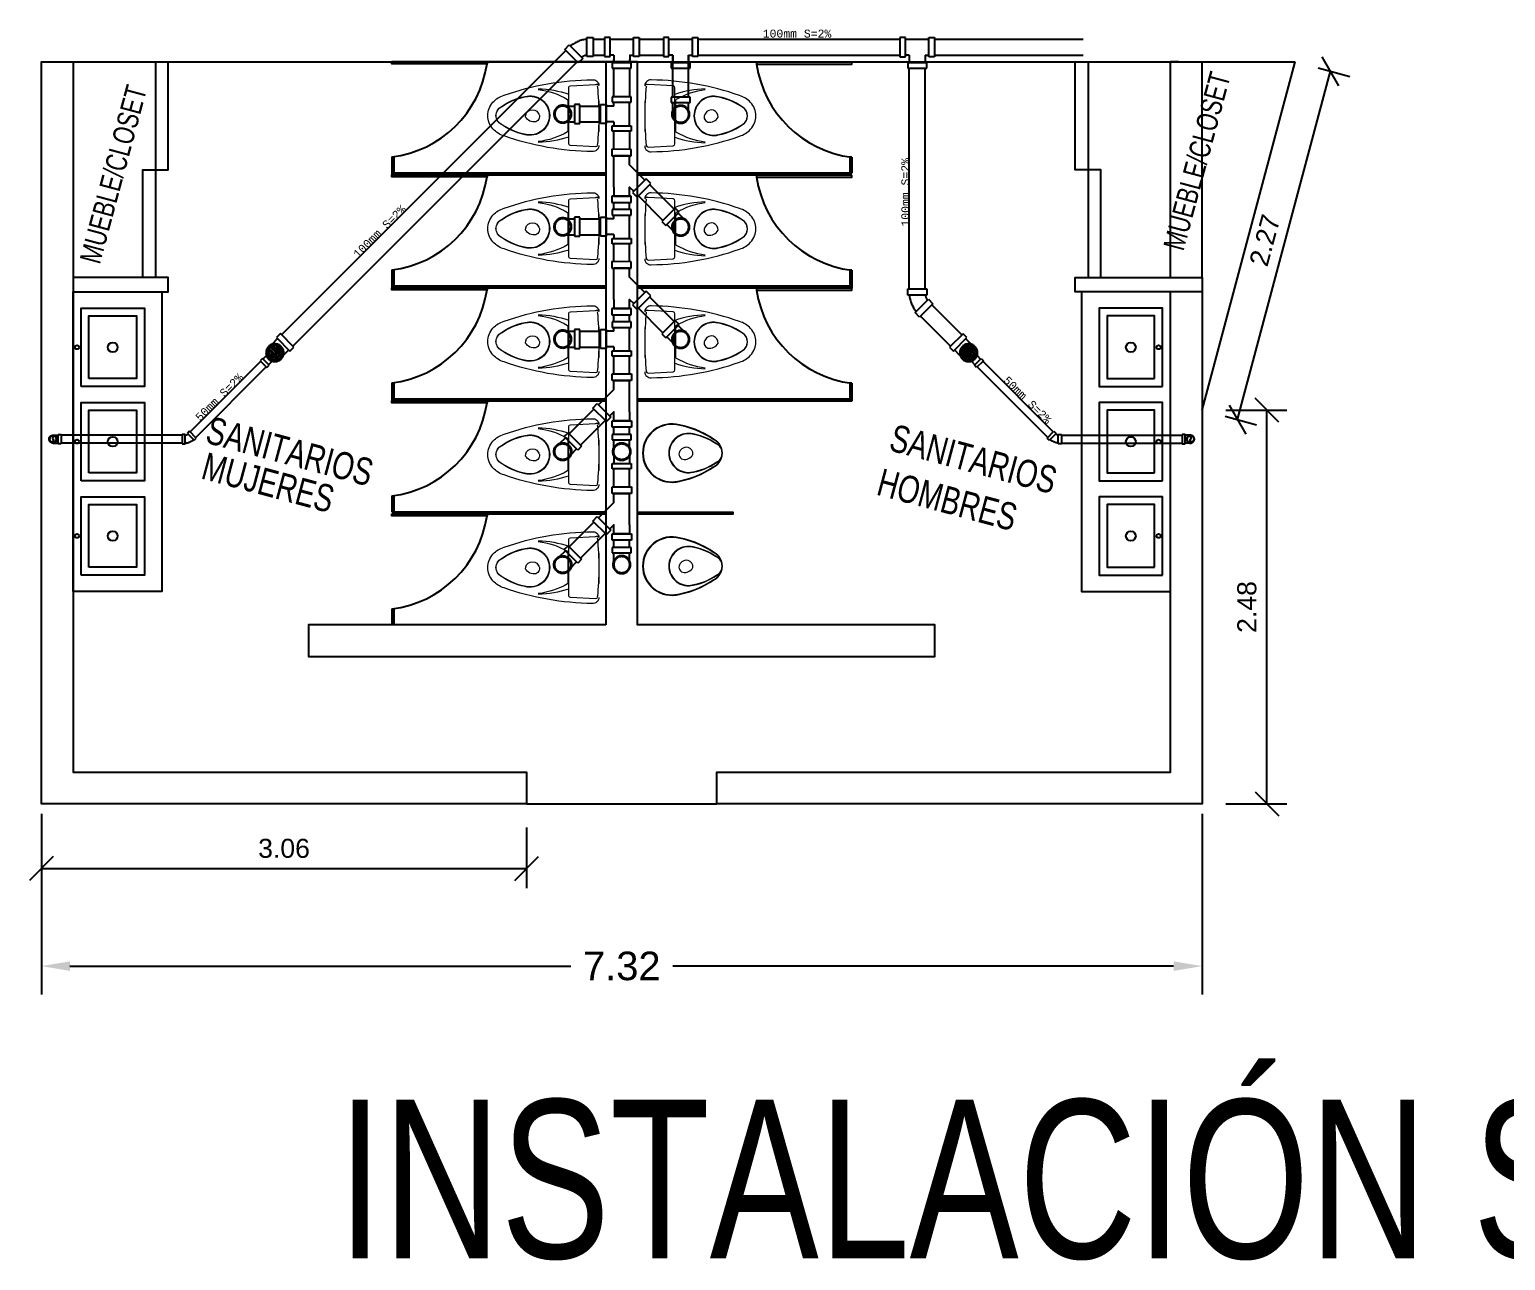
# Model space of a CAD drawing. Header units: millimetres. Extents: x 1309 to 1708, y 884 to 1242.
# Drawn here: x 1539.93 to 1549.24, y 1193.75 to 1201.51 of the extents above; entities that cross this region are included whole.
import ezdxf
from ezdxf.enums import TextEntityAlignment as Align
from ezdxf.lldxf.tags import DXFTag

# ---------------------------------------------------------------- set-up
doc = ezdxf.new("R2010")
doc.units = ezdxf.units.MM
doc.linetypes.add('CENTER', pattern=[2, 1.25, -0.25, 0.25, -0.25])
for name, color, linetype, lineweight in [('COTAS', 202, 'Continuous', 0), ('MOVILIARIO SANITARIO', 142, 'Continuous', 0), ('POZO PLUVIAL', 181, 'Continuous', 30)]:
    doc.layers.add(name, color=color, linetype=linetype, lineweight=lineweight)
for name, color, linetype in [('IH', 170, 'Continuous'), ('LINEA LIMITE DE ZONIFICACION', 2, 'Continuous'), ('PUERTAS', 2, 'Continuous'), ('sanitario', 3, 'Continuous')]:
    doc.layers.add(name, color=color, linetype=linetype)
doc.styles.add('ARRAY BASE$0$STYLE1', font='swissc.ttf', dxfattribs={"width": 0.9})
doc.styles.add('MONOTXT4', font='MONOTXT4.shx')
doc.styles.get("Standard").update_dxf_attribs({"font": 'arial.ttf'})
doc.styles.add('TEXTO GENERAL', font='swissc.ttf', dxfattribs={"width": 0.9, "height": 1})
tags = doc.linetypes.add('ARRAY BASE$0$CACHE', pattern=[0.24, 0.12, -0.12]).pattern_tags.tags
tags[6:7] = [DXFTag(74, 4), DXFTag(75, 0), DXFTag(340, '0'), DXFTag(46, 1.0), DXFTag(50, 0.0), DXFTag(44, 0.0), DXFTag(45, 0.0)]
tags[4:5] = [DXFTag(74, 4), DXFTag(75, 0), DXFTag(340, '0'), DXFTag(46, 1.0), DXFTag(50, 0.0), DXFTag(44, 0.0), DXFTag(45, 0.0)]
doc.dimstyles.new('metros anotativo', dxfattribs={"dimtxt": 0.12, "dimasz": 0.15, "dimexe": 0.125, "dimexo": 0.15, "dimgap": 0.0652, "dimtad": 1, "dimzin": 1, "dimdsep": 46, "dimtxsty": 'Standard', "dimblk": 'OBLIQUE', "dimcen": 0, "dimadec": 0, "dimazin": 0, "dimtfac": 1, "dimtix": 1, "dimtmove": 0, "dimatfit": 3, "dimfxl": 0.3, "dimarcsym": 0})
doc.dimstyles.get("Standard").update_dxf_attribs({"dimtxt": 0.18, "dimasz": 0.18, "dimexe": 0.18, "dimexo": 0.0625, "dimgap": 0.09, "dimtad": 0, "dimtih": 1, "dimtoh": 1, "dimdec": 4, "dimzin": 0, "dimdsep": 46, "dimtxsty": 'Standard', "dimcen": 0.09, "dimadec": 0, "dimazin": 0, "dimtfac": 1, "dimtdec": 4, "dimtofl": 0, "dimtmove": 0, "dimatfit": 3, "dimfxl": 1, "dimtolj": 1, "dimtzin": 0, "dimarcsym": 0})

# ---------------------------------------------------------------- blocks, each defined once
blk = doc.blocks.new('TAZA')
at = {"lineweight": 0}
for p, q in [((165.5389, 500.0497), (165.3809, 500.0579)), ((165.5498, 499.8612), (165.5498, 500.0382)), ((165.3598, 499.9512), (165.3598, 499.7615)), ((165.5544, 499.9576), (165.5544, 499.8612)), ((165.5499, 499.6842), (165.5498, 499.8612)), ((165.5544, 499.8612), (165.5545, 499.7647)), ((165.3809, 499.6644), (165.539, 499.6727))]:
    blk.add_line(p, q, dxfattribs=at)
for centre, radius, start, end in [((165.3966, 500.0509), 0.0368, 84.189, 180.01), ((165.374, 500.0433), 0.0161, 64.904, 152.06013), ((167.1924, 499.8617), 1.8326, 174.16613, 180.01759), ((165.3845, 498.3654), 1.7222, 70.56938, 89.47271), ((165.5383, 500.0382), 0.0115, 0.01, 87.01), ((165.7581, 499.382), 0.6489, 91.47367, 108.71939), ((165.7975, 499.5533), 0.4752, 96.78563, 120.29354), ((165.5613, 499.9577), 0.00691, 120.29354, 180.01), ((165.7939, 499.8612), 0.1243, 75.1531, 180.01), ((165.7939, 499.8612), 0.1216, 77.25801, 180.01), ((165.7526, 499.6042), 0.3843, 54.75384, 82.7148), ((165.7507, 499.5978), 0.3884, 55.83157, 81.76985), ((165.9139, 499.8421), 0.1537, 42.34763, 73.53768), ((165.9438, 499.8613), 0.0631, 0.01, 66.52644), ((165.9438, 499.8613), 0.0645, 0.01, 61.67657), ((165.9336, 499.8613), 0.1262, 0.01, 41.96988), ((167.1924, 499.8612), 1.8326, 180.00241, 185.85387), ((165.7939, 499.8612), 0.1243, 180.01, 284.8669), ((165.7939, 499.8612), 0.1216, 180.01, 282.76199), ((165.768, 499.8547), 0.034, 139.25036, 252.70004), ((165.7794, 499.8554), 0.0428, 355.25829, 149.96856), ((165.7695, 499.8814), 0.0602, 258.98417, 330.70607), ((165.9438, 499.8613), 0.0631, 293.49356, 0.01), ((165.9438, 499.8613), 0.0645, 298.34343, 0.01), ((165.9336, 499.8613), 0.1262, 318.05012, 0.01), ((165.384, 501.3569), 1.7222, 270.54729, 289.45062), ((165.5614, 499.7647), 0.00691, 180.01, 239.72646), ((165.7974, 500.1691), 0.4752, 239.72646, 263.23437), ((165.7525, 500.1182), 0.3843, 277.3052, 305.26616), ((165.7506, 500.1247), 0.3884, 278.25015, 304.18843), ((165.9138, 499.8804), 0.1537, 286.48232, 317.67237), ((165.3967, 499.6715), 0.0368, 180.01, 275.831), ((165.3804, 499.6754), 0.0111, 185.85387, 273.01), ((165.5383, 499.6842), 0.0115, 273.01, 0.01), ((165.7579, 500.3405), 0.6489, 251.30061, 268.54633)]:
    blk.add_arc(centre, radius, start, end, dxfattribs=at)
blk = doc.blocks.new('_Oblique')
at = {"color": 0, "linetype": 'ByBlock', "lineweight": -2}
blk.add_line((-0.5, -0.5), (0.5, 0.5), dxfattribs=at)
blk = doc.blocks.new('*D215')
at = {"layer": 'COTAS', "color": 0, "lineweight": -2, "ltscale": 2, "transparency": 16777216}
for p, q in [((1540.0077, 1196.4785), (1540.0077, 1196.0956)), ((1543.0677, 1196.4785), (1543.0677, 1196.0956)), ((1540.0077, 1196.2206), (1543.0677, 1196.2206))]:
    blk.add_line(p, q, dxfattribs=at)
at = {"layer": 'Defpoints', "color": 0, "ltscale": 2, "transparency": 16777216}
for p in [(1540.0077, 1196.6285), (1543.0677, 1196.6285), (1543.0677, 1196.2206)]:
    blk.add_point(p, dxfattribs=at)
at = {"layer": 'COTAS', "color": 0, "lineweight": -2, "ltscale": 2, "transparency": 16777216, "xscale": 0.15, "yscale": 0.15, "zscale": 0.15, "rotation": 180}
blk.add_blockref('_Oblique', (1540.0077, 1196.2206), dxfattribs=at)
at = {"layer": 'COTAS', "color": 0, "lineweight": -2, "ltscale": 2, "transparency": 16777216, "xscale": 0.15, "yscale": 0.15, "zscale": 0.15}
blk.add_blockref('_Oblique', (1543.0677, 1196.2206), dxfattribs=at)
at = {"layer": 'COTAS', "color": 0, "ltscale": 2, "transparency": 16777216, "insert": (1541.5377, 1196.3472), "char_height": 0.12, "attachment_point": 5}
blk.add_mtext('3.06', dxfattribs=at)
blk = doc.blocks.new('*D216')
at = {"layer": 'COTAS', "color": 0, "lineweight": -2, "ltscale": 2, "transparency": 16777216}
for p, q in [((1547.4777, 1199.1115), (1547.8613, 1199.1115)), ((1547.7363, 1196.6285), (1547.7363, 1199.1115)), ((1547.4777, 1196.6285), (1547.8613, 1196.6285))]:
    blk.add_line(p, q, dxfattribs=at)
at = {"layer": 'Defpoints', "color": 0, "ltscale": 2, "transparency": 16777216}
for p in [(1547.3277, 1199.1115), (1547.7363, 1199.1115), (1547.3277, 1196.6285)]:
    blk.add_point(p, dxfattribs=at)
at = {"layer": 'COTAS', "color": 0, "lineweight": -2, "ltscale": 2, "transparency": 16777216, "xscale": 0.15, "yscale": 0.15, "zscale": 0.15}
for p, rotation in [((1547.7363, 1199.1115), 90), ((1547.7363, 1196.6285), 270)]:
    blk.add_blockref('_Oblique', p, dxfattribs=dict(at, rotation=rotation))
at = {"layer": 'COTAS', "color": 0, "ltscale": 2, "transparency": 16777216, "insert": (1547.6098, 1197.87), "char_height": 0.12, "attachment_point": 5, "rotation": 90}
blk.add_mtext('2.48', dxfattribs=at)
blk = doc.blocks.new('*D217')
at = {"layer": 'COTAS', "color": 0, "lineweight": -2, "ltscale": 2, "transparency": 16777216}
for p, q in [((1547.55, 1199.0521), (1548.1371, 1201.2491)), ((1548.0597, 1201.2698), (1548.2578, 1201.2168)), ((1547.4726, 1199.0728), (1547.6708, 1199.0198))]:
    blk.add_line(p, q, dxfattribs=at)
at = {"layer": 'Defpoints', "color": 0, "ltscale": 2, "transparency": 16777216}
for p in [(1547.9147, 1201.3085), (1548.1371, 1201.2491), (1547.3277, 1199.1115)]:
    blk.add_point(p, dxfattribs=at)
at = {"layer": 'COTAS', "color": 0, "lineweight": -2, "ltscale": 2, "transparency": 16777216, "xscale": 0.15, "yscale": 0.15, "zscale": 0.15}
for p, rotation in [((1548.1371, 1201.2491), 75.0399999999953), ((1547.55, 1199.0521), 255.0399999999953)]:
    blk.add_blockref('_Oblique', p, dxfattribs=dict(at, rotation=rotation))
at = {"layer": 'COTAS', "color": 0, "ltscale": 2, "transparency": 16777216, "insert": (1547.7224, 1200.183), "char_height": 0.12, "attachment_point": 5, "rotation": 75.04}
blk.add_mtext('2.27', dxfattribs=at)
blk = doc.blocks.new('*D219')
at = {"color": 0, "lineweight": -2, "transparency": 16777216}
for p, q in [((1540.0077, 1196.566), (1540.0077, 1195.425)), ((1547.3277, 1196.566), (1547.3277, 1195.425)), ((1540.1877, 1195.605), (1543.3456, 1195.605)), ((1547.1477, 1195.605), (1543.9898, 1195.605))]:
    blk.add_line(p, q, dxfattribs=at)
at = {"color": 0, "transparency": 16777216}
for points in [[(1540.1877, 1195.635), (1540.1877, 1195.575), (1540.0077, 1195.605)], [(1547.1477, 1195.635), (1547.1477, 1195.575), (1547.3277, 1195.605)]]:
    blk.add_solid(points, dxfattribs=at)
at = {"layer": 'Defpoints', "color": 0, "transparency": 16777216}
for p in [(1540.0077, 1196.6285), (1547.3277, 1196.6285), (1547.3277, 1195.605)]:
    blk.add_point(p, dxfattribs=at)
at = {"color": 0, "transparency": 16777216, "insert": (1543.6677, 1195.605), "char_height": 0.18, "attachment_point": 5}
blk.add_mtext('\\A1;7.32', dxfattribs=at)
blk = doc.blocks.new('tee arriba 4 pulg')
at = {"linetype": 'CENTER'}
for points in [[(1461.7815, 1253.4296), (1461.6615, 1253.4296), (1461.6615, 1253.4646), (1461.7815, 1253.4646)], [(1461.7815, 1253.282), (1461.6615, 1253.282), (1461.6615, 1253.247), (1461.7815, 1253.247)]]:
    blk.add_lwpolyline(points, close=True, dxfattribs=at)
for points in [[(1461.6715, 1253.3813), (1461.6715, 1253.4296)], [(1461.7715, 1253.3813), (1461.7715, 1253.4296)], [(1461.6715, 1253.3304), (1461.6715, 1253.282)], [(1461.7715, 1253.3304), (1461.7715, 1253.282)]]:
    blk.add_lwpolyline(points, dxfattribs=at)
for radius in [0.0561, 0.0506]:
    blk.add_circle((1461.7215, 1253.3558), radius, dxfattribs=at)
for start, end in [(153.04172, 206.96029), (333.04787, 26.95414)]:
    blk.add_arc((1461.7215, 1253.3558), 0.0561, start, end, dxfattribs=at)
blk = doc.blocks.new('codo 90 100mm sup')
at = {"linetype": 'CENTER'}
blk.add_lwpolyline([(0.01, -0.035), (-0.11, -0.035), (-0.11, 0), (0.01, 0)], close=True, dxfattribs=at)
for points in [[(-0.1, -0.0834), (-0.1, -0.035)], [(0, -0.0834), (0, -0.035)]]:
    blk.add_lwpolyline(points, dxfattribs=at)
for radius in [0.0561, 0.0506]:
    blk.add_circle((-0.05, -0.1088), radius, dxfattribs=at)
blk = doc.blocks.new('yee 45º')
at = {"linetype": 'CENTER'}
for points in [[(1458.2098, 1255.7073), (1458.2384, 1255.6787), (1458.1524, 1255.5928), (1458.1238, 1255.6214)], [(1458.0887, 1255.5844), (1458.1292, 1255.5845), (1458.1293, 1255.463), (1458.0888, 1255.4629)], [(1458.3839, 1255.5847), (1458.4244, 1255.5848), (1458.4246, 1255.4633), (1458.3841, 1255.4632)]]:
    blk.add_lwpolyline(points, close=True, dxfattribs=at)
for points in [[(1458.2308, 1255.6711), (1458.3273, 1255.5746), (1458.3839, 1255.5746), (1458.384, 1255.4746)], [(1458.1859, 1255.4746), (1458.1293, 1255.4746), (1458.1292, 1255.5746), (1458.1859, 1255.5746), (1458.16, 1255.6004)], [(1458.1859, 1255.4746), (1458.3273, 1255.4746), (1458.3848, 1255.4746)]]:
    blk.add_lwpolyline(points)
blk = doc.blocks.new('tee 4 pulg der')
at = {"linetype": 'CENTER'}
for points in [[(1462.1392, 1253.8908), (1462.0192, 1253.8908), (1462.0192, 1253.9258), (1462.1392, 1253.9258)], [(1462.1775, 1253.7569), (1462.1775, 1253.8769), (1462.2125, 1253.8769), (1462.2125, 1253.7569)], [(1462.1392, 1253.7431), (1462.0192, 1253.7431), (1462.0192, 1253.7081), (1462.1392, 1253.7081)]]:
    blk.add_lwpolyline(points, close=True, dxfattribs=at)
for points in [[(1462.0292, 1253.8908), (1462.0292, 1253.7431)], [(1462.1292, 1253.8669), (1462.1292, 1253.8908)], [(1462.1292, 1253.8669), (1462.1775, 1253.8669)], [(1462.1292, 1253.7673), (1462.1292, 1253.7431)], [(1462.1292, 1253.7669), (1462.1775, 1253.7669)]]:
    blk.add_lwpolyline(points, dxfattribs=at)
blk = doc.blocks.new('coladera 100mm')
at = {"color": 7}
for p, q in [((149.8309, 499.9539), (149.829, 499.9152)), ((149.8309, 499.9539), (149.829, 499.9152)), ((149.8414, 499.9653), (149.8384, 499.9029)), ((149.8414, 499.9653), (149.8384, 499.9029)), ((149.8517, 499.9707), (149.8481, 499.8966)), ((149.8517, 499.9707), (149.8481, 499.8966)), ((149.8618, 499.9728), (149.858, 499.8935)), ((149.8618, 499.9728), (149.858, 499.8935)), ((149.8718, 499.9723), (149.868, 499.893)), ((149.8718, 499.9723), (149.868, 499.893)), ((149.8817, 499.9692), (149.8781, 499.8951)), ((149.8817, 499.9692), (149.8781, 499.8951)), ((149.8914, 499.9629), (149.8884, 499.9005)), ((149.8914, 499.9629), (149.8884, 499.9005)), ((149.9008, 499.9506), (149.8989, 499.9119)), ((149.9008, 499.9506), (149.8989, 499.9119))]:
    blk.add_line(p, q, dxfattribs=at)
at = {"linetype": 'CENTER'}
for points in [[(149.8917, 499.9824), (149.9399, 499.9826)], [(149.8889, 499.8824), (149.9404, 499.8826)]]:
    blk.add_lwpolyline(points, dxfattribs=at)
blk.add_lwpolyline([(149.9748, 499.9929), (149.9754, 499.8729), (149.9404, 499.8727), (149.9398, 499.9927)], close=True, dxfattribs=at)
for radius in [0.0561, 0.0506]:
    blk.add_circle((149.8649, 499.9331), radius, dxfattribs=at)
blk.add_circle((149.8649, 499.9329), 0.05)
at = {"color": 7}
for radius in [0.05, 0.045]:
    blk.add_circle((149.8649, 499.9329), radius, dxfattribs=at)
at = {"color": 9}
blk.add_circle((149.8649, 499.9329), 0.045, dxfattribs=at)
at = {"color": 7}
for start, end in [(148.28834, 206.19839), (148.28834, 206.19839), (328.28834, 26.19839), (328.28834, 26.19839)]:
    blk.add_arc((149.8649, 499.9329), 0.04, start, end, dxfattribs=at)
blk = doc.blocks.new('codo 45 50mm')
at = {"linetype": 'CENTER', "elevation": 0}
for points in [[(1456.1886, 1258.0518), (1456.2311, 1258.0941), (1456.217, 1258.1083), (1456.1745, 1258.0659)], [(1456.194, 1258.0186), (1456.254, 1258.0185), (1456.254, 1258.0385), (1456.194, 1258.0386)]]:
    blk.add_lwpolyline(points, close=True, dxfattribs=at)
at = {"linetype": 'CENTER'}
for radius, start, end in [(0.0487, 11.73907, 33.05912), (0.0982, 5.74464, 39.05558)]:
    blk.add_arc((1456.1513, 1258.0287), radius, start, end, dxfattribs=at)
blk = doc.blocks.new('codo 45 4 pulg')
at = {"linetype": 'CENTER'}
for points in [[(1462.54, 1253.0619), (1462.4201, 1253.0677), (1462.422, 1253.1076), (1462.5419, 1253.1019)], [(1462.5764, 1253.0056), (1462.4876, 1252.9249), (1462.4607, 1252.9545), (1462.5496, 1253.0352)]]:
    blk.add_lwpolyline(points, close=True, dxfattribs=at)
for radius, start, end in [(0.1964, 183.08887, 216.39981), (0.0975, 189.08533, 210.40537)]:
    blk.add_arc((1462.6262, 1253.0778), radius, start, end, dxfattribs=at)
blk = doc.blocks.new('codo')
at = {"linetype": 'CENTER'}
blk.add_lwpolyline([(1495.925, 1342.902), (1495.9392, 1342.9161), (1495.9816, 1342.8737), (1495.9675, 1342.8595)], close=True, dxfattribs=at)
for points in [[(1495.9057, 1342.8755), (1495.9286, 1342.8984)], [(1495.941, 1342.8402), (1495.9639, 1342.8631)]]:
    blk.add_lwpolyline(points, dxfattribs=at)
at = {"color": 2}
blk.add_lwpolyline([(1495.9217, 1342.8354, 1), (1495.9234, 1342.8579, -1)], format="xyb", close=True, dxfattribs=at)
at = {"linetype": 'CENTER'}
blk.add_circle((1495.9234, 1342.8579), 0.025, dxfattribs=at)
at = {"color": 2}
blk.add_arc((1495.9239, 1342.8691), 0.0113, 87.15724, 267.15724, dxfattribs=at)
at = {"layer": 'POZO PLUVIAL', "color": 2}
blk.add_circle((1495.9234, 1342.8579), 0.0226, dxfattribs=at)
at = {"layer": 'sanitario', "linetype": 'CENTER'}
blk.add_circle((1495.9234, 1342.8579), 0.0226, dxfattribs=at)

msp = doc.modelspace()

# ---------------------------------------------------------------- linework, layer by layer
for p, q in [((1540.0077, 1201.30849), (1540.2077, 1201.30849)), ((1543.5677, 1201.30849), (1542.2177, 1201.30849)), ((1547.1777, 1201.30849), (1547.1277, 1201.30849)), ((1547.3277, 1199.11147), (1547.91475, 1201.30849)), ((1547.3277, 1201.30849), (1547.91475, 1201.30849)), ((1542.2177, 1200.70849), (1542.2177, 1200.60849)), ((1542.2177, 1200.70849), (1542.2304, 1200.70849)), ((1542.2304, 1200.70849), (1542.2304, 1200.60849)), ((1545.1177, 1200.70678), (1545.105, 1200.70678)), ((1545.105, 1200.70678), (1545.105, 1200.60678)), ((1545.1177, 1200.70678), (1545.1177, 1200.60678)), ((1542.2177, 1200.60849), (1543.5677, 1200.60849)), ((1542.2177, 1200.60849), (1542.2177, 1200.59579)), ((1542.2177, 1200.59579), (1543.5677, 1200.59579)), ((1543.5677, 1200.59579), (1542.2177, 1200.59579)), ((1545.1177, 1200.60678), (1543.7677, 1200.60678)), ((1545.1177, 1200.59408), (1543.7677, 1200.59408)), ((1542.2177, 1199.99579), (1542.2177, 1199.89579)), ((1542.2177, 1199.99579), (1542.2304, 1199.99579)), ((1542.2304, 1199.99579), (1542.2304, 1199.89579)), ((1545.1177, 1199.99408), (1545.105, 1199.99408)), ((1545.105, 1199.99408), (1545.105, 1199.89408)), ((1545.1177, 1199.99408), (1545.1177, 1199.89408)), ((1542.2177, 1199.89579), (1543.5677, 1199.89579)), ((1542.2177, 1199.89579), (1542.2177, 1199.88309)), ((1542.2177, 1199.88309), (1543.5677, 1199.88309)), ((1543.5677, 1199.88309), (1542.2177, 1199.88309)), ((1545.1177, 1199.89408), (1543.7677, 1199.89408)), ((1545.1177, 1199.88138), (1543.7677, 1199.88138)), ((1545.1177, 1199.89408), (1545.1177, 1199.88138)), ((1542.2177, 1199.28309), (1542.2177, 1199.18309)), ((1542.2177, 1199.28309), (1542.2304, 1199.28309)), ((1542.2304, 1199.28309), (1542.2304, 1199.18309)), ((1545.1177, 1199.28138), (1545.105, 1199.28138)), ((1545.105, 1199.28138), (1545.105, 1199.18138)), ((1545.1177, 1199.28138), (1545.1177, 1199.18138)), ((1542.2177, 1199.18309), (1543.5677, 1199.18309)), ((1542.2177, 1199.18309), (1542.2177, 1199.17039)), ((1542.2177, 1199.17039), (1543.5677, 1199.17039)), ((1543.5677, 1199.17039), (1542.2177, 1199.17039)), ((1545.1177, 1199.18138), (1543.7677, 1199.18138)), ((1545.1177, 1199.16868), (1543.7677, 1199.16868)), ((1545.1177, 1199.18138), (1545.1177, 1199.16868)), ((1542.2177, 1198.57039), (1542.2177, 1198.47039)), ((1542.2177, 1198.57039), (1542.2304, 1198.57039)), ((1542.2304, 1198.57039), (1542.2304, 1198.47039)), ((1542.2177, 1198.47039), (1543.5677, 1198.47039)), ((1542.2177, 1198.45769), (1543.5677, 1198.45769)), ((1543.5677, 1198.45769), (1542.2177, 1198.45769)), ((1542.2177, 1197.85769), (1542.2177, 1197.75769)), ((1542.2177, 1197.85769), (1542.2304, 1197.85769)), ((1542.2304, 1197.85769), (1542.2304, 1197.75769)), ((1543.0677, 1196.62849), (1544.2677, 1196.62849))]:
    msp.add_line(p, q)
at = {"linetype": 'ARRAY BASE$0$CACHE'}
for p, q in [((1547.1277, 1199.94833), (1547.1277, 1201.30849)), ((1547.3277, 1199.94833), (1547.3277, 1201.30849))]:
    msp.add_line(p, q, dxfattribs=at)
for points in [[(1540.2077, 1201.30849), (1540.2077, 1196.82849), (1543.06773, 1196.82849), (1543.0677, 1196.62849), (1540.0077, 1196.62849), (1540.0077, 1201.30849), (1547.3277, 1201.30849)], [(1540.7277, 1201.30849), (1540.7277, 1199.94833), (1540.6477, 1199.94833), (1540.6477, 1200.62841), (1540.8077, 1200.62841), (1540.8077, 1201.30849)], [(1546.6077, 1201.30849), (1546.6077, 1199.94833), (1546.6877, 1199.94833), (1546.6877, 1200.62841), (1546.5277, 1200.62841), (1546.5277, 1201.30849)], [(1540.2077, 1199.85833), (1540.8077, 1199.85833), (1540.8077, 1199.94833), (1540.2077, 1199.94833)], [(1547.3277, 1199.85833), (1546.5277, 1199.85833), (1546.5277, 1199.94833), (1547.3277, 1199.94833)], [(1547.3277, 1199.94833), (1547.3277, 1196.62849), (1547.1777, 1196.62849)], [(1540.2077, 1199.85833), (1540.7677, 1199.85833), (1540.7677, 1197.96833), (1540.2077, 1197.96833), (1540.2077, 1199.85833)], [(1547.3277, 1199.11147), (1547.3277, 1196.62849), (1544.2677, 1196.62849), (1544.26773, 1196.82849), (1547.1277, 1196.82849), (1547.1277, 1199.85833)], [(1547.1277, 1199.85833), (1546.5677, 1199.85833), (1546.5677, 1197.96833), (1547.1277, 1197.96833), (1547.1277, 1199.85833)], [(1540.2577, 1199.26083), (1540.2577, 1199.75583), (1540.6577, 1199.75583), (1540.6577, 1199.26083), (1540.2577, 1199.26083)], [(1547.0777, 1199.26083), (1547.0777, 1199.75583), (1546.6777, 1199.75583), (1546.6777, 1199.26083), (1547.0777, 1199.26083)], [(1540.2577, 1198.66583), (1540.2577, 1199.16083), (1540.6577, 1199.16083), (1540.6577, 1198.66583), (1540.2577, 1198.66583)], [(1547.0777, 1198.66583), (1547.0777, 1199.16083), (1546.6777, 1199.16083), (1546.6777, 1198.66583), (1547.0777, 1198.66583)], [(1540.2577, 1198.07083), (1540.2577, 1198.56583), (1540.6577, 1198.56583), (1540.6577, 1198.07083), (1540.2577, 1198.07083)], [(1547.0777, 1198.07083), (1547.0777, 1198.56583), (1546.6777, 1198.56583), (1546.6777, 1198.07083), (1547.0777, 1198.07083)], [(1543.7677, 1198.46868), (1544.3677, 1198.46868), (1544.3677, 1198.45598), (1543.7677, 1198.45598), (1543.7677, 1198.46868)]]:
    msp.add_lwpolyline(points)
for points in [[(1543.5677, 1197.75769), (1541.6927, 1197.75769), (1541.6927, 1197.55769), (1545.6427, 1197.55769), (1545.6427, 1197.75769), (1543.7677, 1197.75769), (1543.7677, 1201.30849), (1543.5677, 1201.30849)], [(1542.2177, 1201.30849), (1542.8177, 1201.30849), (1542.8177, 1201.29579), (1542.2177, 1201.29579)], [(1545.1177, 1201.30678), (1544.5177, 1201.30678), (1544.5177, 1201.29408), (1545.1177, 1201.29408)], [(1542.2177, 1200.59579), (1542.8177, 1200.59579), (1542.8177, 1200.58309), (1542.2177, 1200.58309)], [(1545.1177, 1200.59408), (1544.5177, 1200.59408), (1544.5177, 1200.58138), (1545.1177, 1200.58138)], [(1542.2177, 1199.88309), (1542.8177, 1199.88309), (1542.8177, 1199.87039), (1542.2177, 1199.87039)], [(1545.1177, 1199.88138), (1544.5177, 1199.88138), (1544.5177, 1199.86868), (1545.1177, 1199.86868)], [(1540.3077, 1199.31083), (1540.3077, 1199.70583), (1540.6077, 1199.70583), (1540.6077, 1199.31083)], [(1547.0277, 1199.31083), (1547.0277, 1199.70583), (1546.7277, 1199.70583), (1546.7277, 1199.31083)], [(1540.3077, 1198.71583), (1540.3077, 1199.11083), (1540.6077, 1199.11083), (1540.6077, 1198.71583)], [(1542.2177, 1199.17039), (1542.8177, 1199.17039), (1542.8177, 1199.15769), (1542.2177, 1199.15769)], [(1547.0277, 1198.71583), (1547.0277, 1199.11083), (1546.7277, 1199.11083), (1546.7277, 1198.71583)], [(1540.3077, 1198.12083), (1540.3077, 1198.51583), (1540.6077, 1198.51583), (1540.6077, 1198.12083)], [(1542.2177, 1198.45769), (1542.8177, 1198.45769), (1542.8177, 1198.44499), (1542.2177, 1198.44499)], [(1547.0277, 1198.12083), (1547.0277, 1198.51583), (1546.7277, 1198.51583), (1546.7277, 1198.12083)]]:
    msp.add_lwpolyline(points, close=True)
for centre, radius in [((1540.2327, 1199.50833), 0.013), ((1540.4577, 1199.50833), 0.03071), ((1546.8777, 1199.50833), 0.03071), ((1547.0527, 1199.50833), 0.013), ((1540.2327, 1198.91333), 0.013), ((1540.4577, 1198.91333), 0.03071), ((1546.8777, 1198.91333), 0.03071), ((1547.0527, 1198.91333), 0.013), ((1540.2327, 1198.31833), 0.013), ((1540.4577, 1198.31833), 0.03071), ((1546.8777, 1198.31833), 0.03071), ((1547.0527, 1198.31833), 0.013)]:
    msp.add_circle(centre, radius)
for centre, start, end in [((1542.13153, 1201.39666), 277.137336, 351.636978), ((1545.20387, 1201.39496), 188.363022, 262.862664), ((1542.13153, 1200.68396), 277.137336, 351.636978), ((1545.20387, 1200.68226), 188.363022, 262.862664), ((1542.13153, 1199.97126), 277.137336, 351.636978), ((1545.20387, 1199.96956), 188.363022, 262.862664), ((1542.13153, 1199.25856), 277.137336, 351.636978), ((1542.13153, 1198.54586), 277.137336, 351.636978)]:
    msp.add_arc(centre, 0.69355, start, end)
at = {"layer": 'MOVILIARIO SANITARIO', "lineweight": 0}
for centre, radius, start, end in [((1543.98348, 1198.84074), 0.18503, 75.153103, 180.01), ((1543.98348, 1198.84074), 0.18092, 77.258014, 180.01), ((1543.922, 1198.45825), 0.57182, 54.753842, 82.714798), ((1543.91924, 1198.44866), 0.57801, 55.831571, 81.769854), ((1544.08809, 1198.84076), 0.12434, 75.153103, 180.01), ((1544.08809, 1198.84076), 0.12158, 77.258014, 180.01), ((1544.04677, 1198.58373), 0.38426, 54.753842, 82.714798), ((1544.04492, 1198.57728), 0.38842, 55.831571, 81.769854), ((1544.20647, 1198.84078), 0.09389, 0.01, 66.526436), ((1544.20647, 1198.84078), 0.09594, 0.01, 61.67657), ((1543.98348, 1198.84074), 0.18503, 180.01, 284.866897), ((1543.98348, 1198.84074), 0.18092, 180.01, 282.761986), ((1544.08809, 1198.84076), 0.12434, 180.01, 284.866897), ((1544.08809, 1198.84076), 0.12158, 180.01, 282.761986), ((1544.06223, 1198.83421), 0.03397, 139.250362, 252.700044), ((1544.07353, 1198.83497), 0.04278, 355.258287, 149.968564), ((1544.06364, 1198.8609), 0.06024, 258.984175, 330.706073), ((1544.20647, 1198.84078), 0.09389, 293.493564, 0.01), ((1544.20647, 1198.84078), 0.09594, 298.34343, 0.01), ((1544.23794, 1198.84079), 0.06309, 0.01, 66.526436), ((1544.23794, 1198.84079), 0.06309, 293.493564, 0.01), ((1544.23794, 1198.84079), 0.06447, 0.01, 61.67657), ((1544.23794, 1198.84079), 0.06447, 298.34343, 0.01), ((1543.92186, 1199.22321), 0.57182, 277.305202, 305.266158), ((1543.9191, 1199.2328), 0.57801, 278.250146, 304.188429), ((1544.04668, 1199.09778), 0.38426, 277.305202, 305.266158), ((1544.04483, 1199.10422), 0.38842, 278.250146, 304.188429), ((1543.98348, 1198.12804), 0.18503, 75.153103, 180.01), ((1543.98348, 1198.12804), 0.18092, 77.258014, 180.01), ((1543.922, 1197.74555), 0.57182, 54.753842, 82.714798), ((1543.91924, 1197.73596), 0.57801, 55.831571, 81.769854), ((1544.08809, 1198.12806), 0.12434, 75.153103, 180.01), ((1544.08809, 1198.12806), 0.12158, 77.258014, 180.01), ((1544.04677, 1197.87103), 0.38426, 54.753842, 82.714798), ((1544.04492, 1197.86458), 0.38842, 55.831571, 81.769854), ((1544.20647, 1198.12808), 0.09389, 0.01, 66.526436), ((1544.20647, 1198.12808), 0.09594, 0.01, 61.67657), ((1544.23794, 1198.12809), 0.06309, 0.01, 66.526436), ((1544.23794, 1198.12809), 0.06447, 0.01, 61.67657), ((1543.98348, 1198.12804), 0.18503, 180.01, 284.866897), ((1543.98348, 1198.12804), 0.18092, 180.01, 282.761986), ((1544.08809, 1198.12806), 0.12434, 180.01, 284.866897), ((1544.08809, 1198.12806), 0.12158, 180.01, 282.761986), ((1544.06223, 1198.12151), 0.03397, 139.250362, 252.700044), ((1544.07353, 1198.12227), 0.04278, 355.258287, 149.968564), ((1544.06364, 1198.1482), 0.06024, 258.984175, 330.706073), ((1544.20647, 1198.12808), 0.09389, 293.493564, 0.01), ((1544.20647, 1198.12808), 0.09594, 298.34343, 0.01), ((1544.23794, 1198.12809), 0.06309, 293.493564, 0.01), ((1544.23794, 1198.12809), 0.06447, 298.34343, 0.01), ((1543.92186, 1198.51051), 0.57182, 277.305202, 305.266158), ((1543.9191, 1198.5201), 0.57801, 278.250146, 304.188429), ((1544.04668, 1198.38508), 0.38426, 277.305202, 305.266158), ((1544.04483, 1198.39152), 0.38842, 278.250146, 304.188429)]:
    msp.add_arc(centre, radius, start, end, dxfattribs=at)
at = {"layer": 'PUERTAS', "linetype": 'CENTER'}
for points in [[(1541.40089, 1199.43718), (1541.38675, 1199.42304), (1541.42919, 1199.38062), (1541.44333, 1199.39476)], [(1545.93361, 1199.43718), (1545.94775, 1199.42304), (1545.90532, 1199.38062), (1545.89118, 1199.39476)]]:
    msp.add_lwpolyline(points, close=True, dxfattribs=at)
for points in [[(1541.42654, 1199.45575), (1541.40443, 1199.43365)], [(1541.46203, 1199.42054), (1541.43979, 1199.3983)], [(1545.87247, 1199.42054), (1545.89471, 1199.3983)], [(1545.90797, 1199.45575), (1545.93007, 1199.43365)]]:
    msp.add_lwpolyline(points, dxfattribs=at)
at = {"layer": 'sanitario'}
for points in [[(1543.48776, 1201.45122), (1543.55854, 1201.45122)], [(1543.77616, 1201.45122), (1543.93036, 1201.45121)], [(1544.14798, 1201.4512), (1545.42181, 1201.45115)], [(1545.63943, 1201.45114), (1546.57722, 1201.45111)], [(1541.5223, 1199.58694), (1543.31549, 1201.37999)], [(1543.48777, 1201.35122), (1543.55854, 1201.35122)], [(1543.77616, 1201.35122), (1543.93037, 1201.35121)], [(1543.98918, 1201.08647), (1543.98917, 1201.35121)], [(1544.08918, 1201.08648), (1544.08916, 1201.35121)], [(1544.14799, 1201.3512), (1545.42181, 1201.35115)], [(1545.63943, 1201.35114), (1546.57722, 1201.35111)], [(1541.59301, 1199.51622), (1543.38611, 1201.30919)], [(1543.61734, 1201.08831), (1543.61737, 1201.26785)], [(1543.61738, 1201.30285), (1543.61739, 1201.32404)], [(1543.71734, 1201.08831), (1543.71735, 1201.26786)], [(1543.71735, 1201.30286), (1543.71735, 1201.32404)], [(1545.48052, 1199.87757), (1545.48061, 1201.26776)], [(1545.58052, 1199.87767), (1545.58057, 1201.26777)], [(1543.40397, 1201.02912), (1543.53392, 1201.02912)], [(1543.40398, 1200.92912), (1543.53391, 1200.92912)], [(1543.61733, 1200.75671), (1543.61733, 1200.87069)], [(1543.71733, 1200.75661), (1543.71733, 1200.87068)], [(1543.9976, 1200.37893), (1543.84219, 1200.53431)], [(1543.61731, 1200.37728), (1543.61732, 1200.42096)], [(1543.71731, 1200.37728), (1543.71731, 1200.42086)], [(1543.92689, 1200.30822), (1543.77198, 1200.46312)], [(1543.40397, 1200.31809), (1543.53392, 1200.31809)], [(1543.40398, 1200.21809), (1543.53391, 1200.21809)], [(1543.6173, 1200.04817), (1543.61731, 1200.15966)], [(1543.7173, 1200.04807), (1543.7173, 1200.15966)], [(1543.9976, 1199.67039), (1543.84219, 1199.82577)], [(1545.81214, 1199.58694), (1545.62308, 1199.77596)], [(1543.61729, 1199.66874), (1543.61729, 1199.71242)], [(1543.71729, 1199.66874), (1543.71729, 1199.71232)], [(1543.92689, 1199.59968), (1543.77198, 1199.75458)], [(1545.74143, 1199.51622), (1545.55236, 1199.70529)], [(1543.40397, 1199.60956), (1543.53392, 1199.60955)], [(1543.40398, 1199.50956), (1543.53391, 1199.50955)], [(1540.94556, 1198.97484), (1541.39029, 1199.41951)], [(1540.98091, 1198.93948), (1541.42565, 1199.38416)], [(1543.61728, 1199.33973), (1543.61728, 1199.45112)], [(1543.71728, 1199.33983), (1543.71729, 1199.45112)], [(1546.3536, 1198.93948), (1545.90887, 1199.38417)], [(1546.38895, 1198.97484), (1545.94423, 1199.41952)], [(1543.33674, 1198.96205), (1543.49214, 1199.11743)], [(1543.40745, 1198.89134), (1543.56236, 1199.04624)], [(1540.89476, 1198.95386), (1540.13318, 1198.95384)], [(1543.61726, 1198.95857), (1543.61726, 1199.00398)], [(1543.71726, 1198.95857), (1543.71726, 1199.00408)], [(1546.43975, 1198.95386), (1547.20133, 1198.95384)], [(1540.89471, 1198.90386), (1540.13317, 1198.90384)], [(1546.4398, 1198.90386), (1547.20133, 1198.90384)], [(1543.61725, 1198.627), (1543.61726, 1198.74095)], [(1543.71725, 1198.62711), (1543.71726, 1198.74094)], [(1543.33674, 1198.24935), (1543.49212, 1198.4047)], [(1543.40745, 1198.17864), (1543.56235, 1198.33353)], [(1543.61724, 1198.24587), (1543.61724, 1198.29125)], [(1543.71724, 1198.24587), (1543.71724, 1198.29136)]]:
    msp.add_lwpolyline(points, dxfattribs=at)

# ---------------------------------------------------------------- block references
at = {"layer": 'MOVILIARIO SANITARIO', "color": 1, "xscale": -1}
for p in [(1708.88265, 701.10835), (1708.88265, 700.39565), (1708.88265, 699.68295), (1708.88265, 698.97025), (1708.88265, 698.25755)]:
    msp.add_blockref('TAZA', p, dxfattribs=at)
at = {"layer": 'MOVILIARIO SANITARIO', "color": 1}
for p in [(1378.45275, 701.10664), (1378.45275, 700.39394), (1378.45275, 699.68124)]:
    msp.add_blockref('TAZA', p, dxfattribs=at)
at = {"layer": 'PUERTAS'}
for name, p, rotation in [('codo 45 4 pulg', (223.24171, 2603.56931), 272.6852904122003), ('tee 4 pulg der', (3005.74645, 2454.79644), 180), ('tee 4 pulg der', (3005.74645, 2454.08541), 180), ('codo 45 4 pulg', (144.52825, -121.60494), 2.735837845931802), ('tee 4 pulg der', (3005.74645, 2453.37688), 180), ('yee 45º', (2799.19183, -259.08471), 90), ('codo 45 50mm', (282.87615, 2655.15284), 270), ('tee arriba 4 pulg', (3005.38875, 2452.20558), 180), ('yee 45º', (2799.19181, -259.79744), 90)]:
    msp.add_blockref(name, p, dxfattribs=dict(at, rotation=rotation))
at = {"layer": 'PUERTAS', "xscale": -1}
for name, p, rotation in [('tee 4 pulg der', (2797.4843, 2663.48039), 90), ('tee 4 pulg der', (2797.85612, 2663.48037), 90), ('tee 4 pulg der', (2799.34756, 2663.4803), 90), ('yee 45º', (288.1425, -257.66783), 270), ('yee 45º', (288.1425, -258.37637), 270), ('codo 45 50mm', (2804.45835, 2655.15284), 90)]:
    msp.add_blockref(name, p, dxfattribs=dict(at, rotation=rotation))
at = {"layer": 'PUERTAS', "color": 1, "xscale": -1}
for name, p, rotation in [('codo 90 100mm sup', (1543.98918, 1201.08647), 359.9999999999854), ('codo 90 100mm sup', (1543.40397, 1201.02913), 270.0000000000113), ('codo 90 100mm sup', (1543.40397, 1200.3181), 270.0000000000113), ('codo 90 100mm sup', (1543.92689, 1200.30822), 45.00000000001128), ('codo 90 100mm sup', (1543.92689, 1199.59968), 45.00000000001128), ('coladera 100mm', (1082.00328, 1447.00911), 225.0000000001048), ('codo 90 100mm sup', (1543.40397, 1199.60956), 270.0000000000113), ('coladera 100mm', (1298.31926, 739.99721), 315), ('codo 90 100mm sup', (1543.61722, 1198.24587), 359.9999999999465)]:
    msp.add_blockref(name, p, dxfattribs=dict(at, rotation=rotation))
at = {"layer": 'PUERTAS', "color": 1, "rotation": 314.9999999999887}
for p in [(1543.40745, 1198.89134), (1543.40745, 1198.17864)]:
    msp.add_blockref('codo 90 100mm sup', p, dxfattribs=at)
at = {"layer": 'sanitario', "rotation": 315}
msp.add_blockref('codo', (-467.24063, 1307.16253), dxfattribs=at)
at = {"layer": 'sanitario', "xscale": -1, "rotation": 45}
msp.add_blockref('codo', (3554.57514, 1307.16253), dxfattribs=at)

# ---------------------------------------------------------------- texts
at = {"lineweight": 0, "style": 'ARRAY BASE$0$STYLE1', "width": 0.9}
for s, height, rotation, p in [('MUEBLE/CLOSET', 0.1330958, 74.95, (1547.20922, 1200.10994)), ('MUEBLE/CLOSET', 0.1330958, 74.95, (1540.37616, 1200.02619)), ('SANITARIOS', 0.171845, 344.95, (1541.03408, 1198.90844)), ('SANITARIOS', 0.171845, 344.95, (1545.3447, 1198.86002)), ('MUJERES', 0.171845, 344.95, (1541.0069, 1198.68202)), ('HOMBRES', 0.171845, 344.95, (1545.26586, 1198.58036))]:
    msp.add_text(s, height=height, rotation=rotation, dxfattribs=at).set_placement(p)
at = {"layer": 'IH', "color": 2, "style": 'MONOTXT4'}
for s, rotation, p in [('100mm S=2%%%', 359.997934, (1544.77263, 1201.48664)), ('100mm S=2%%%', 89.994106, (1545.45557, 1200.48552)), ('100mm S=2%%%', 44.995868, (1542.13879, 1200.23872)), ('50mm S=2%%%', 44.994007, (1541.12859, 1199.19319)), ('50mm S=2%%%', 315.551009, (1546.22608, 1199.17632))]:
    msp.add_text(s, height=0.05, rotation=rotation, dxfattribs=at).set_placement(p, align=Align.MIDDLE)
at = {"layer": 'LINEA LIMITE DE ZONIFICACION', "ltscale": 0.01, "style": 'TEXTO GENERAL', "width": 0.9}
msp.add_text('INSTALACIÓN SANITARIA', height=1, dxfattribs=at).set_placement((1541.87435, 1193.76247))

# ---------------------------------------------------------------- dimensions: what is measured, and where the dimension line sits
dim = msp.add_linear_dim(base=(1547.3277, 1195.605), p1=(1540.0077, 1196.62849), p2=(1547.3277, 1196.62849), angle=180, dimstyle='Standard', override={"dimdec": 2})
dim.commit()
dim.dimension.update_dxf_attribs({"geometry": '*D219', "text_midpoint": (1543.6677, 1195.605)})
at = {"layer": 'COTAS', "ltscale": 2}
dim = msp.add_aligned_dim(p1=(1547.3277, 1199.11147), p2=(1547.91475, 1201.30849), distance=-0.23013, dimstyle='metros anotativo', dxfattribs=at)
dim.commit()
dim.dimension.update_dxf_attribs({"geometry": '*D217', "text_midpoint": (1547.72236, 1200.18296)})
dim = msp.add_linear_dim(base=(1547.73626, 1199.11147), p1=(1547.3277, 1196.62849), p2=(1547.3277, 1199.11147), angle=90, dimstyle='metros anotativo', dxfattribs=at)
dim.commit()
dim.dimension.update_dxf_attribs({"geometry": '*D216', "text_midpoint": (1547.60979, 1197.86998)})
dim = msp.add_linear_dim(base=(1543.0677, 1196.22064), p1=(1540.0077, 1196.62849), p2=(1543.0677, 1196.62849), dimstyle='metros anotativo', dxfattribs=at)
dim.commit()
dim.dimension.update_dxf_attribs({"geometry": '*D215', "text_midpoint": (1541.5377, 1196.34715)})

doc.saveas('drawing.dxf')
